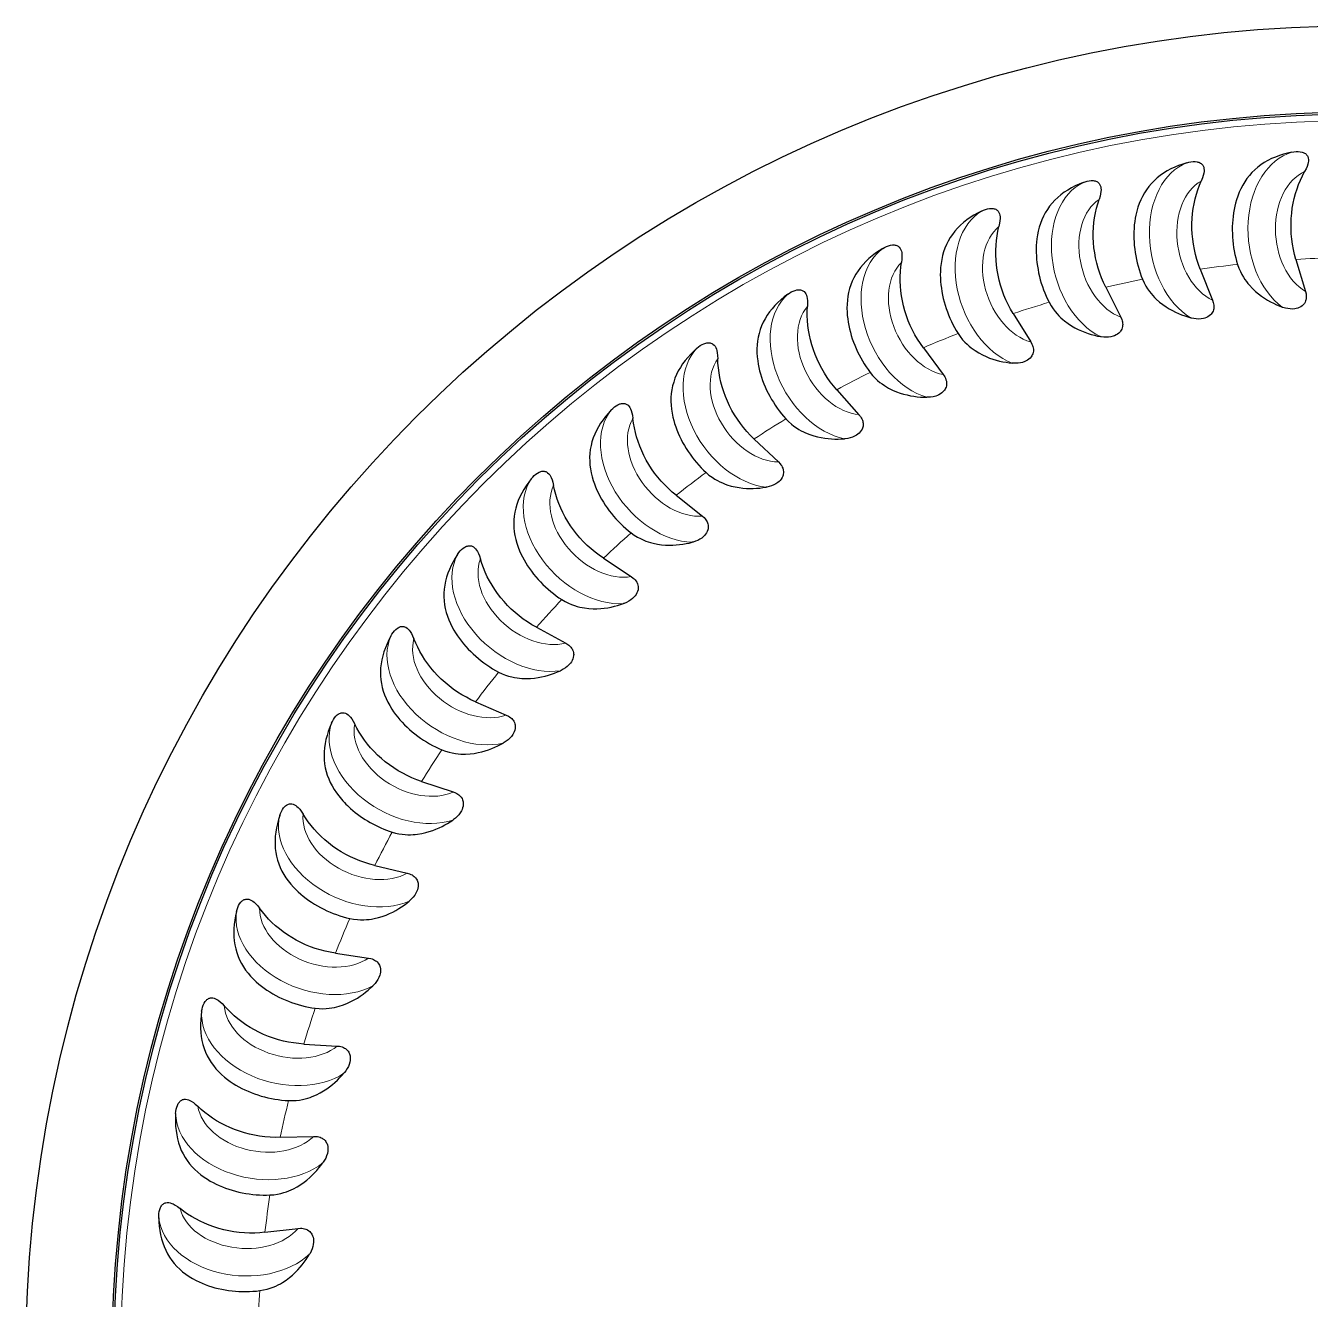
# Model space of a CAD drawing. Extents: x 0 to 297, y 0 to 420.
# Drawn here: x 66.3 to 99.36, y 70.6 to 103.38 of the extents above; entities that cross this region are included whole.
import ezdxf

# ---------------------------------------------------------------- set-up
doc = ezdxf.new("R2010")
doc.units = 0

msp = doc.modelspace()

# ---------------------------------------------------------------- linework, layer by layer
at = {"lineweight": 30, "ltscale": 0.021487}
for p, q in [((98.994, 97.367), (99.239, 96.543)), ((96.531, 97.115), (96.847, 96.315)), ((94.099, 96.649), (94.483, 95.88)), ((91.717, 95.973), (92.167, 95.241)), ((89.403, 95.092), (89.915, 94.402)), ((87.175, 94.013), (87.745, 93.369)), ((85.049, 92.743), (85.673, 92.152)), ((83.042, 91.293), (83.715, 90.759)), ((81.169, 89.674), (81.886, 89.2)), ((79.444, 87.898), (80.2, 87.488)), ((77.88, 85.978), (78.669, 85.636)), ((76.49, 83.929), (77.305, 83.657)), ((75.284, 81.766), (76.12, 81.567)), ((74.271, 79.507), (75.121, 79.381)), ((73.458, 77.168), (74.316, 77.117)), ((72.852, 74.768), (73.712, 74.791)), ((72.458, 72.323), (73.312, 72.421))]:
    msp.add_line(p, q, dxfattribs=at)
at = {"lineweight": 30, "ltscale": 0.002155}
msp.add_line((75.732, 82.623), (75.815, 82.6), dxfattribs=at)
at = {"lineweight": 30}
for points in [[(96.184, 99.855), (96.078, 99.821), (95.973, 99.783), (95.872, 99.741), (95.773, 99.694), (95.679, 99.643), (95.588, 99.587), (95.501, 99.527), (95.42, 99.462), (95.344, 99.393), (95.273, 99.32), (95.207, 99.242), (95.147, 99.161), (95.092, 99.077), (95.042, 98.989), (94.998, 98.898), (94.959, 98.804), (94.925, 98.708), (94.896, 98.609), (94.872, 98.508)], [(96.184, 99.855), (96.237, 99.869), (96.291, 99.879), (96.344, 99.884), (96.397, 99.884), (96.447, 99.878), (96.471, 99.873), (96.493, 99.866), (96.514, 99.857), (96.534, 99.847), (96.551, 99.835), (96.567, 99.822), (96.581, 99.808), (96.593, 99.792), (96.603, 99.776), (96.618, 99.741), (96.626, 99.704), (96.629, 99.665), (96.627, 99.625), (96.621, 99.585), (96.607, 99.525), (96.587, 99.464), (96.555, 99.384)], [(98.888, 100.127), (98.778, 100.102), (98.671, 100.074), (98.566, 100.04), (98.464, 100.002), (98.365, 99.96), (98.27, 99.912), (98.179, 99.859), (98.092, 99.802), (98.01, 99.74), (97.933, 99.673), (97.861, 99.602), (97.794, 99.526), (97.732, 99.447), (97.675, 99.364), (97.623, 99.277), (97.576, 99.187), (97.534, 99.094), (97.496, 98.998), (97.463, 98.9)], [(98.888, 100.127), (98.941, 100.136), (98.995, 100.141), (99.049, 100.142), (99.102, 100.138), (99.151, 100.127), (99.175, 100.12), (99.196, 100.111), (99.216, 100.1), (99.235, 100.089), (99.252, 100.075), (99.266, 100.061), (99.279, 100.045), (99.289, 100.029), (99.298, 100.012), (99.309, 99.976), (99.315, 99.938), (99.314, 99.899), (99.309, 99.86), (99.3, 99.82), (99.28, 99.761), (99.255, 99.702), (99.216, 99.625)], [(98.994, 97.367), (98.959, 97.494), (98.929, 97.623), (98.905, 97.755), (98.886, 97.888), (98.873, 98.021), (98.867, 98.155), (98.866, 98.289), (98.872, 98.422), (98.883, 98.554), (98.9, 98.684), (98.922, 98.812), (98.95, 98.938), (98.983, 99.061), (99.021, 99.181), (99.063, 99.297), (99.11, 99.41), (99.161, 99.52), (99.216, 99.625)], [(93.515, 99.348), (93.412, 99.305), (93.311, 99.258), (93.214, 99.208), (93.12, 99.152), (93.03, 99.093), (92.944, 99.03), (92.863, 98.962), (92.788, 98.891), (92.718, 98.815), (92.653, 98.736), (92.595, 98.653), (92.542, 98.567), (92.495, 98.478), (92.453, 98.386), (92.417, 98.292), (92.386, 98.195), (92.361, 98.096), (92.341, 97.995), (92.325, 97.893)], [(93.515, 99.348), (93.566, 99.367), (93.619, 99.381), (93.672, 99.391), (93.724, 99.396), (93.775, 99.395), (93.799, 99.391), (93.822, 99.386), (93.843, 99.38), (93.864, 99.371), (93.882, 99.361), (93.899, 99.349), (93.914, 99.336), (93.927, 99.322), (93.939, 99.306), (93.957, 99.273), (93.968, 99.236), (93.974, 99.198), (93.976, 99.159), (93.974, 99.118), (93.965, 99.056), (93.95, 98.994), (93.925, 98.912)], [(96.531, 97.115), (96.485, 97.238), (96.444, 97.365), (96.408, 97.494), (96.378, 97.624), (96.354, 97.756), (96.335, 97.889), (96.323, 98.022), (96.317, 98.155), (96.317, 98.288), (96.322, 98.419), (96.333, 98.548), (96.35, 98.676), (96.372, 98.801), (96.4, 98.924), (96.432, 99.044), (96.469, 99.161), (96.51, 99.274), (96.555, 99.384)], [(94.099, 96.649), (94.042, 96.768), (93.99, 96.89), (93.944, 97.016), (93.902, 97.143), (93.867, 97.272), (93.837, 97.403), (93.813, 97.535), (93.795, 97.667), (93.783, 97.799), (93.777, 97.93), (93.777, 98.06), (93.783, 98.189), (93.794, 98.315), (93.811, 98.44), (93.832, 98.562), (93.859, 98.682), (93.89, 98.798), (93.925, 98.912)], [(97.463, 98.9), (97.44, 98.817), (97.419, 98.733), (97.401, 98.648), (97.386, 98.562), (97.375, 98.475), (97.365, 98.387), (97.359, 98.299), (97.355, 98.21), (97.355, 98.12), (97.356, 98.03), (97.361, 97.941), (97.368, 97.851), (97.378, 97.762), (97.39, 97.673), (97.405, 97.584), (97.422, 97.496), (97.442, 97.409), (97.465, 97.323), (97.49, 97.239)], [(90.9, 98.611), (90.801, 98.559), (90.705, 98.504), (90.612, 98.445), (90.523, 98.382), (90.439, 98.315), (90.359, 98.244), (90.284, 98.17), (90.216, 98.092), (90.152, 98.01), (90.095, 97.926), (90.044, 97.838), (89.999, 97.748), (89.959, 97.655), (89.926, 97.56), (89.898, 97.463), (89.876, 97.364), (89.859, 97.263), (89.848, 97.161), (89.842, 97.057)], [(90.9, 98.611), (90.949, 98.634), (91, 98.653), (91.052, 98.668), (91.104, 98.677), (91.155, 98.68), (91.179, 98.679), (91.202, 98.676), (91.224, 98.671), (91.245, 98.664), (91.265, 98.656), (91.283, 98.646), (91.299, 98.634), (91.313, 98.621), (91.326, 98.606), (91.347, 98.574), (91.361, 98.539), (91.371, 98.502), (91.376, 98.462), (91.377, 98.422), (91.374, 98.36), (91.365, 98.297), (91.347, 98.212)], [(91.717, 95.973), (91.65, 96.087), (91.588, 96.204), (91.53, 96.325), (91.478, 96.448), (91.431, 96.574), (91.39, 96.702), (91.355, 96.831), (91.326, 96.961), (91.302, 97.091), (91.285, 97.221), (91.274, 97.351), (91.268, 97.479), (91.268, 97.606), (91.274, 97.732), (91.285, 97.856), (91.3, 97.977), (91.321, 98.096), (91.347, 98.212)], [(94.872, 98.508), (94.856, 98.424), (94.843, 98.339), (94.832, 98.253), (94.825, 98.166), (94.821, 98.078), (94.82, 97.989), (94.821, 97.901), (94.825, 97.812), (94.832, 97.722), (94.842, 97.633), (94.854, 97.544), (94.869, 97.455), (94.886, 97.367), (94.906, 97.279), (94.929, 97.193), (94.954, 97.107), (94.981, 97.022), (95.011, 96.938), (95.044, 96.856)], [(92.325, 97.893), (92.316, 97.807), (92.311, 97.721), (92.308, 97.635), (92.308, 97.547), (92.312, 97.459), (92.318, 97.371), (92.327, 97.283), (92.339, 97.194), (92.354, 97.106), (92.371, 97.018), (92.391, 96.93), (92.414, 96.843), (92.439, 96.757), (92.466, 96.671), (92.496, 96.587), (92.529, 96.503), (92.564, 96.421), (92.601, 96.341), (92.64, 96.262)], [(88.359, 97.649), (88.265, 97.589), (88.174, 97.525), (88.087, 97.458), (88.004, 97.387), (87.925, 97.313), (87.852, 97.236), (87.784, 97.155), (87.723, 97.072), (87.667, 96.985), (87.617, 96.896), (87.574, 96.805), (87.536, 96.711), (87.505, 96.615), (87.48, 96.517), (87.461, 96.418), (87.448, 96.317), (87.44, 96.215), (87.438, 96.112), (87.44, 96.009)], [(88.359, 97.649), (88.406, 97.676), (88.456, 97.699), (88.506, 97.719), (88.557, 97.732), (88.607, 97.74), (88.631, 97.741), (88.655, 97.74), (88.677, 97.737), (88.699, 97.732), (88.719, 97.725), (88.737, 97.717), (88.754, 97.706), (88.77, 97.694), (88.784, 97.681), (88.807, 97.651), (88.825, 97.617), (88.838, 97.581), (88.846, 97.542), (88.851, 97.502), (88.853, 97.44), (88.849, 97.376), (88.839, 97.29)], [(89.403, 95.092), (89.326, 95.199), (89.254, 95.311), (89.186, 95.426), (89.123, 95.544), (89.066, 95.666), (89.014, 95.789), (88.968, 95.915), (88.927, 96.042), (88.893, 96.169), (88.864, 96.298), (88.841, 96.426), (88.824, 96.553), (88.813, 96.68), (88.808, 96.806), (88.808, 96.93), (88.813, 97.052), (88.824, 97.172), (88.839, 97.29)], [(97.49, 97.239), (97.523, 97.145), (97.562, 97.054), (97.599, 96.982), (97.64, 96.912), (97.678, 96.853), (97.719, 96.796), (97.757, 96.747), (97.797, 96.699), (97.876, 96.615), (97.954, 96.542), (98.032, 96.477), (98.109, 96.419), (98.186, 96.367), (98.262, 96.319), (98.338, 96.276), (98.414, 96.237), (98.489, 96.201), (98.564, 96.169), (98.638, 96.139)], [(89.842, 97.057), (89.84, 96.972), (89.842, 96.885), (89.847, 96.799), (89.855, 96.712), (89.866, 96.624), (89.88, 96.537), (89.897, 96.45), (89.916, 96.363), (89.939, 96.276), (89.963, 96.19), (89.991, 96.105), (90.021, 96.02), (90.054, 95.936), (90.089, 95.853), (90.126, 95.771), (90.165, 95.691), (90.207, 95.612), (90.251, 95.535), (90.298, 95.46)], [(85.912, 96.469), (85.957, 96.5), (86.004, 96.528), (86.052, 96.551), (86.101, 96.569), (86.151, 96.581), (86.175, 96.584), (86.198, 96.585), (86.221, 96.584), (86.243, 96.581), (86.263, 96.576), (86.283, 96.569), (86.301, 96.561), (86.317, 96.55), (86.332, 96.538), (86.358, 96.51), (86.379, 96.478), (86.395, 96.443), (86.406, 96.405), (86.415, 96.365), (86.422, 96.303), (86.424, 96.24), (86.421, 96.153)], [(95.044, 96.856), (95.085, 96.766), (95.132, 96.679), (95.175, 96.61), (95.222, 96.543), (95.265, 96.488), (95.31, 96.435), (95.353, 96.389), (95.397, 96.345), (95.483, 96.269), (95.567, 96.202), (95.65, 96.145), (95.732, 96.093), (95.813, 96.048), (95.893, 96.007), (95.972, 95.971), (96.051, 95.939), (96.129, 95.91), (96.207, 95.884), (96.284, 95.861)], [(85.912, 96.469), (85.823, 96.401), (85.738, 96.329), (85.657, 96.255), (85.581, 96.177), (85.509, 96.097), (85.443, 96.013), (85.382, 95.927), (85.328, 95.839), (85.28, 95.747), (85.238, 95.654), (85.203, 95.559), (85.174, 95.462), (85.151, 95.364), (85.135, 95.265), (85.125, 95.164), (85.12, 95.063), (85.121, 94.961), (85.128, 94.858), (85.139, 94.755)], [(92.64, 96.262), (92.689, 96.175), (92.743, 96.092), (92.792, 96.028), (92.845, 95.965), (92.892, 95.914), (92.942, 95.865), (92.989, 95.823), (93.037, 95.783), (93.129, 95.715), (93.218, 95.656), (93.306, 95.606), (93.392, 95.562), (93.477, 95.524), (93.56, 95.49), (93.642, 95.461), (93.724, 95.436), (93.804, 95.414), (93.883, 95.394), (93.962, 95.378)], [(96.847, 96.315), (96.866, 96.257), (96.874, 96.222), (96.879, 96.187), (96.881, 96.154), (96.88, 96.121), (96.877, 96.096), (96.872, 96.072), (96.859, 96.034), (96.845, 96.004), (96.829, 95.979), (96.813, 95.958), (96.796, 95.94), (96.761, 95.91), (96.724, 95.886), (96.687, 95.868), (96.649, 95.854), (96.61, 95.844), (96.551, 95.834), (96.491, 95.831), (96.429, 95.833), (96.368, 95.841), (96.305, 95.855), (96.284, 95.861)], [(99.239, 96.543), (99.253, 96.483), (99.258, 96.447), (99.26, 96.412), (99.259, 96.379), (99.255, 96.346), (99.25, 96.322), (99.243, 96.298), (99.227, 96.262), (99.21, 96.233), (99.192, 96.21), (99.174, 96.19), (99.156, 96.173), (99.118, 96.146), (99.08, 96.126), (99.041, 96.111), (99.001, 96.101), (98.962, 96.094), (98.902, 96.089), (98.842, 96.091), (98.781, 96.099), (98.72, 96.113), (98.659, 96.132), (98.638, 96.139)], [(87.175, 94.013), (87.089, 94.113), (87.007, 94.218), (86.93, 94.327), (86.857, 94.439), (86.789, 94.555), (86.726, 94.673), (86.669, 94.794), (86.618, 94.917), (86.572, 95.042), (86.532, 95.167), (86.499, 95.292), (86.471, 95.418), (86.449, 95.543), (86.433, 95.668), (86.422, 95.792), (86.416, 95.914), (86.416, 96.034), (86.421, 96.153)], [(87.44, 96.009), (87.446, 95.923), (87.456, 95.837), (87.468, 95.752), (87.484, 95.666), (87.502, 95.58), (87.524, 95.494), (87.548, 95.409), (87.575, 95.324), (87.605, 95.239), (87.637, 95.155), (87.672, 95.073), (87.709, 94.991), (87.749, 94.91), (87.791, 94.831), (87.835, 94.753), (87.882, 94.676), (87.93, 94.601), (87.981, 94.528), (88.034, 94.457)], [(94.483, 95.88), (94.508, 95.823), (94.519, 95.789), (94.527, 95.755), (94.532, 95.722), (94.534, 95.689), (94.533, 95.664), (94.53, 95.639), (94.521, 95.601), (94.509, 95.57), (94.495, 95.544), (94.481, 95.521), (94.465, 95.501), (94.433, 95.469), (94.399, 95.442), (94.363, 95.421), (94.326, 95.403), (94.288, 95.389), (94.23, 95.375), (94.171, 95.366), (94.11, 95.363), (94.047, 95.366), (93.984, 95.374), (93.962, 95.378)], [(90.298, 95.46), (90.354, 95.378), (90.415, 95.3), (90.469, 95.24), (90.527, 95.183), (90.579, 95.136), (90.633, 95.091), (90.683, 95.054), (90.734, 95.018), (90.832, 94.958), (90.926, 94.907), (91.018, 94.864), (91.108, 94.828), (91.195, 94.798), (91.281, 94.772), (91.366, 94.75), (91.449, 94.732), (91.531, 94.717), (91.612, 94.704), (91.691, 94.695)], [(92.167, 95.241), (92.196, 95.186), (92.21, 95.153), (92.222, 95.12), (92.229, 95.088), (92.234, 95.055), (92.235, 95.03), (92.234, 95.005), (92.228, 94.966), (92.219, 94.934), (92.208, 94.906), (92.196, 94.883), (92.182, 94.862), (92.152, 94.826), (92.121, 94.797), (92.087, 94.772), (92.052, 94.752), (92.016, 94.735), (91.959, 94.715), (91.9, 94.701), (91.84, 94.693), (91.777, 94.691), (91.713, 94.693), (91.691, 94.695)], [(83.577, 95.08), (83.494, 95.004), (83.416, 94.926), (83.342, 94.845), (83.272, 94.761), (83.208, 94.674), (83.149, 94.585), (83.096, 94.494), (83.05, 94.401), (83.01, 94.306), (82.977, 94.21), (82.95, 94.112), (82.929, 94.013), (82.915, 93.913), (82.908, 93.813), (82.906, 93.712), (82.911, 93.61), (82.921, 93.509), (82.936, 93.407), (82.957, 93.305)], [(83.577, 95.08), (83.619, 95.115), (83.663, 95.147), (83.709, 95.174), (83.757, 95.197), (83.805, 95.212), (83.829, 95.218), (83.852, 95.221), (83.875, 95.222), (83.897, 95.221), (83.918, 95.218), (83.937, 95.212), (83.956, 95.205), (83.973, 95.196), (83.989, 95.186), (84.018, 95.16), (84.041, 95.13), (84.06, 95.096), (84.075, 95.059), (84.087, 95.021), (84.099, 94.96), (84.107, 94.896), (84.112, 94.81)], [(85.049, 92.743), (84.955, 92.836), (84.864, 92.933), (84.777, 93.035), (84.695, 93.14), (84.617, 93.25), (84.544, 93.362), (84.477, 93.478), (84.415, 93.596), (84.359, 93.716), (84.308, 93.837), (84.264, 93.959), (84.225, 94.082), (84.192, 94.205), (84.165, 94.328), (84.144, 94.45), (84.128, 94.571), (84.117, 94.691), (84.112, 94.81)], [(85.139, 94.755), (85.153, 94.67), (85.17, 94.586), (85.19, 94.501), (85.213, 94.417), (85.238, 94.333), (85.267, 94.249), (85.299, 94.166), (85.333, 94.084), (85.37, 94.003), (85.41, 93.922), (85.452, 93.843), (85.496, 93.764), (85.543, 93.687), (85.592, 93.612), (85.643, 93.538), (85.696, 93.466), (85.75, 93.395), (85.807, 93.327), (85.866, 93.261)], [(88.034, 94.457), (88.097, 94.381), (88.165, 94.309), (88.224, 94.253), (88.286, 94.201), (88.342, 94.159), (88.4, 94.119), (88.453, 94.086), (88.507, 94.055), (88.61, 94.003), (88.708, 93.961), (88.803, 93.927), (88.896, 93.899), (88.986, 93.876), (89.074, 93.857), (89.16, 93.843), (89.244, 93.832), (89.327, 93.824), (89.408, 93.819), (89.489, 93.817)], [(89.915, 94.402), (89.935, 94.372), (89.953, 94.342), (89.972, 94.306), (89.986, 94.268), (89.995, 94.235), (90.001, 94.202), (90.002, 94.176), (90.002, 94.151), (89.997, 94.111), (89.987, 94.078), (89.976, 94.05), (89.963, 94.025), (89.948, 94.003), (89.916, 93.964), (89.882, 93.932), (89.844, 93.905), (89.805, 93.883), (89.764, 93.864), (89.721, 93.849), (89.655, 93.831), (89.586, 93.821), (89.514, 93.817), (89.489, 93.817)], [(81.371, 93.493), (81.41, 93.531), (81.452, 93.567), (81.495, 93.598), (81.541, 93.625), (81.587, 93.645), (81.61, 93.652), (81.633, 93.657), (81.656, 93.66), (81.678, 93.661), (81.699, 93.66), (81.719, 93.656), (81.738, 93.651), (81.757, 93.643), (81.773, 93.634), (81.804, 93.611), (81.83, 93.583), (81.851, 93.551), (81.87, 93.516), (81.885, 93.478), (81.903, 93.418), (81.916, 93.356), (81.928, 93.271)], [(81.371, 93.493), (81.296, 93.41), (81.225, 93.325), (81.158, 93.238), (81.096, 93.148), (81.039, 93.057), (80.989, 92.963), (80.944, 92.868), (80.906, 92.771), (80.874, 92.673), (80.85, 92.574), (80.831, 92.474), (80.82, 92.374), (80.814, 92.273), (80.816, 92.172), (80.823, 92.071), (80.836, 91.971), (80.855, 91.87), (80.879, 91.77), (80.909, 91.671)], [(83.042, 91.293), (82.94, 91.377), (82.841, 91.466), (82.746, 91.56), (82.655, 91.658), (82.568, 91.76), (82.485, 91.866), (82.408, 91.975), (82.336, 92.087), (82.27, 92.202), (82.209, 92.318), (82.154, 92.436), (82.105, 92.555), (82.061, 92.675), (82.023, 92.795), (81.991, 92.914), (81.965, 93.034), (81.944, 93.153), (81.928, 93.271)], [(82.957, 93.305), (82.977, 93.222), (83.001, 93.139), (83.029, 93.057), (83.059, 92.975), (83.092, 92.893), (83.128, 92.813), (83.167, 92.733), (83.208, 92.654), (83.252, 92.576), (83.299, 92.499), (83.348, 92.424), (83.398, 92.349), (83.452, 92.277), (83.507, 92.206), (83.564, 92.137), (83.623, 92.069), (83.684, 92.004), (83.746, 91.941), (83.81, 91.88)], [(85.866, 93.261), (85.935, 93.19), (86.009, 93.124), (86.073, 93.074), (86.14, 93.028), (86.199, 92.991), (86.26, 92.956), (86.316, 92.928), (86.373, 92.902), (86.479, 92.859), (86.581, 92.826), (86.679, 92.8), (86.773, 92.78), (86.865, 92.765), (86.954, 92.754), (87.041, 92.747), (87.126, 92.743), (87.209, 92.743), (87.291, 92.745), (87.371, 92.75)], [(87.745, 93.369), (87.783, 93.321), (87.803, 93.291), (87.82, 93.26), (87.833, 93.23), (87.843, 93.198), (87.848, 93.174), (87.852, 93.149), (87.853, 93.109), (87.85, 93.076), (87.843, 93.048), (87.835, 93.022), (87.825, 92.999), (87.803, 92.959), (87.776, 92.924), (87.748, 92.894), (87.716, 92.868), (87.684, 92.845), (87.631, 92.816), (87.576, 92.792), (87.518, 92.774), (87.457, 92.76), (87.393, 92.751), (87.371, 92.75)], [(85.673, 92.152), (85.715, 92.107), (85.737, 92.079), (85.757, 92.049), (85.773, 92.02), (85.785, 91.99), (85.793, 91.966), (85.799, 91.942), (85.803, 91.903), (85.803, 91.869), (85.799, 91.84), (85.793, 91.814), (85.785, 91.79), (85.766, 91.748), (85.743, 91.712), (85.717, 91.679), (85.688, 91.65), (85.658, 91.624), (85.608, 91.591), (85.555, 91.562), (85.499, 91.539), (85.439, 91.52), (85.376, 91.506), (85.355, 91.502)], [(79.313, 91.72), (79.245, 91.631), (79.181, 91.54), (79.122, 91.447), (79.069, 91.352), (79.02, 91.256), (78.978, 91.158), (78.942, 91.059), (78.912, 90.96), (78.889, 90.859), (78.873, 90.759), (78.864, 90.658), (78.861, 90.557), (78.864, 90.456), (78.874, 90.356), (78.89, 90.256), (78.912, 90.157), (78.94, 90.058), (78.973, 89.961), (79.011, 89.864)], [(79.313, 91.72), (79.348, 91.761), (79.386, 91.8), (79.427, 91.835), (79.47, 91.866), (79.515, 91.89), (79.537, 91.899), (79.56, 91.906), (79.582, 91.911), (79.604, 91.914), (79.625, 91.914), (79.645, 91.913), (79.665, 91.909), (79.683, 91.903), (79.701, 91.895), (79.733, 91.875), (79.762, 91.849), (79.786, 91.819), (79.807, 91.786), (79.826, 91.75), (79.849, 91.692), (79.867, 91.631), (79.887, 91.547)], [(80.909, 91.671), (80.936, 91.59), (80.968, 91.509), (81.002, 91.43), (81.039, 91.351), (81.079, 91.272), (81.122, 91.195), (81.168, 91.119), (81.216, 91.044), (81.267, 90.97), (81.32, 90.898), (81.375, 90.827), (81.432, 90.757), (81.491, 90.69), (81.552, 90.624), (81.615, 90.56), (81.68, 90.498), (81.746, 90.438), (81.814, 90.381), (81.883, 90.326)], [(83.81, 91.88), (83.886, 91.816), (83.965, 91.757), (84.033, 91.712), (84.104, 91.672), (84.166, 91.64), (84.23, 91.611), (84.288, 91.588), (84.347, 91.566), (84.456, 91.533), (84.561, 91.509), (84.66, 91.492), (84.756, 91.48), (84.849, 91.473), (84.939, 91.47), (85.026, 91.471), (85.111, 91.475), (85.194, 91.481), (85.275, 91.491), (85.355, 91.502)], [(81.169, 89.674), (81.06, 89.749), (80.954, 89.829), (80.851, 89.914), (80.751, 90.004), (80.656, 90.098), (80.564, 90.196), (80.478, 90.298), (80.396, 90.404), (80.32, 90.512), (80.25, 90.623), (80.184, 90.735), (80.125, 90.849), (80.071, 90.965), (80.023, 91.081), (79.981, 91.197), (79.944, 91.314), (79.913, 91.431), (79.887, 91.547)], [(83.715, 90.759), (83.761, 90.718), (83.785, 90.692), (83.808, 90.664), (83.826, 90.636), (83.841, 90.607), (83.851, 90.584), (83.859, 90.56), (83.867, 90.522), (83.869, 90.489), (83.868, 90.459), (83.864, 90.433), (83.859, 90.408), (83.843, 90.365), (83.823, 90.326), (83.8, 90.292), (83.774, 90.26), (83.746, 90.232), (83.699, 90.194), (83.649, 90.161), (83.595, 90.133), (83.537, 90.109), (83.476, 90.089), (83.455, 90.084)], [(81.883, 90.326), (81.964, 90.268), (82.048, 90.216), (82.12, 90.178), (82.194, 90.144), (82.258, 90.117), (82.324, 90.094), (82.384, 90.076), (82.445, 90.06), (82.557, 90.036), (82.663, 90.021), (82.764, 90.013), (82.86, 90.009), (82.953, 90.01), (83.043, 90.015), (83.13, 90.024), (83.214, 90.035), (83.296, 90.049), (83.376, 90.065), (83.455, 90.084)], [(77.417, 89.774), (77.448, 89.818), (77.483, 89.86), (77.52, 89.899), (77.561, 89.933), (77.603, 89.961), (77.625, 89.972), (77.646, 89.981), (77.668, 89.988), (77.69, 89.993), (77.711, 89.995), (77.731, 89.995), (77.751, 89.993), (77.77, 89.989), (77.788, 89.983), (77.822, 89.965), (77.852, 89.942), (77.879, 89.914), (77.904, 89.883), (77.925, 89.848), (77.953, 89.793), (77.977, 89.734), (78.003, 89.652)], [(77.417, 89.774), (77.357, 89.679), (77.302, 89.583), (77.251, 89.486), (77.205, 89.387), (77.166, 89.286), (77.132, 89.185), (77.105, 89.084), (77.084, 88.982), (77.07, 88.88), (77.063, 88.778), (77.062, 88.677), (77.068, 88.576), (77.08, 88.476), (77.099, 88.377), (77.123, 88.279), (77.154, 88.182), (77.19, 88.086), (77.231, 87.992), (77.277, 87.899)], [(79.444, 87.898), (79.329, 87.963), (79.216, 88.033), (79.106, 88.109), (78.999, 88.189), (78.896, 88.275), (78.796, 88.365), (78.701, 88.459), (78.611, 88.557), (78.526, 88.658), (78.446, 88.762), (78.371, 88.869), (78.302, 88.978), (78.238, 89.088), (78.18, 89.199), (78.128, 89.312), (78.081, 89.425), (78.04, 89.538), (78.003, 89.652)], [(79.011, 89.864), (79.045, 89.786), (79.084, 89.708), (79.125, 89.632), (79.169, 89.557), (79.215, 89.482), (79.265, 89.409), (79.317, 89.337), (79.372, 89.266), (79.428, 89.197), (79.487, 89.13), (79.549, 89.064), (79.612, 89), (79.677, 88.937), (79.743, 88.877), (79.812, 88.819), (79.881, 88.763), (79.953, 88.709), (80.025, 88.658), (80.099, 88.609)], [(81.886, 89.2), (81.936, 89.163), (81.962, 89.14), (81.986, 89.114), (82.007, 89.088), (82.025, 89.06), (82.036, 89.038), (82.046, 89.015), (82.058, 88.977), (82.063, 88.944), (82.064, 88.915), (82.063, 88.888), (82.06, 88.863), (82.048, 88.819), (82.031, 88.779), (82.011, 88.742), (81.988, 88.709), (81.962, 88.678), (81.919, 88.636), (81.872, 88.599), (81.821, 88.566), (81.765, 88.537), (81.706, 88.512), (81.685, 88.505)], [(80.099, 88.609), (80.184, 88.559), (80.273, 88.514), (80.347, 88.482), (80.424, 88.455), (80.491, 88.434), (80.558, 88.417), (80.62, 88.404), (80.681, 88.393), (80.795, 88.38), (80.902, 88.374), (81.003, 88.374), (81.1, 88.379), (81.192, 88.388), (81.281, 88.401), (81.367, 88.417), (81.45, 88.436), (81.531, 88.457), (81.609, 88.48), (81.685, 88.505)], [(75.698, 87.67), (75.646, 87.571), (75.599, 87.47), (75.557, 87.368), (75.521, 87.266), (75.49, 87.163), (75.465, 87.059), (75.447, 86.955), (75.435, 86.852), (75.43, 86.749), (75.431, 86.647), (75.44, 86.546), (75.454, 86.446), (75.475, 86.348), (75.503, 86.25), (75.536, 86.155), (75.574, 86.061), (75.619, 85.969), (75.668, 85.879), (75.722, 85.79)], [(75.698, 87.67), (75.725, 87.717), (75.756, 87.762), (75.79, 87.804), (75.827, 87.841), (75.867, 87.873), (75.887, 87.886), (75.908, 87.896), (75.929, 87.905), (75.95, 87.912), (75.971, 87.916), (75.991, 87.918), (76.011, 87.917), (76.031, 87.915), (76.049, 87.91), (76.085, 87.896), (76.117, 87.876), (76.146, 87.85), (76.173, 87.821), (76.197, 87.789), (76.23, 87.736), (76.259, 87.679), (76.293, 87.599)], [(77.277, 87.899), (77.319, 87.824), (77.364, 87.75), (77.411, 87.678), (77.462, 87.606), (77.515, 87.536), (77.571, 87.468), (77.629, 87.4), (77.689, 87.335), (77.752, 87.271), (77.816, 87.209), (77.883, 87.149), (77.952, 87.09), (78.022, 87.034), (78.093, 86.98), (78.166, 86.927), (78.241, 86.878), (78.316, 86.83), (78.393, 86.786), (78.471, 86.744)], [(77.88, 85.978), (77.76, 86.032), (77.642, 86.093), (77.525, 86.159), (77.412, 86.23), (77.301, 86.306), (77.195, 86.387), (77.092, 86.472), (76.993, 86.562), (76.899, 86.655), (76.81, 86.752), (76.727, 86.852), (76.648, 86.954), (76.576, 87.058), (76.508, 87.164), (76.446, 87.272), (76.39, 87.38), (76.338, 87.49), (76.293, 87.599)], [(80.2, 87.488), (80.252, 87.456), (80.281, 87.434), (80.307, 87.411), (80.33, 87.387), (80.35, 87.361), (80.364, 87.34), (80.375, 87.318), (80.39, 87.281), (80.398, 87.249), (80.402, 87.22), (80.403, 87.193), (80.402, 87.168), (80.394, 87.122), (80.381, 87.081), (80.364, 87.043), (80.344, 87.007), (80.321, 86.975), (80.282, 86.929), (80.238, 86.888), (80.19, 86.851), (80.137, 86.817), (80.08, 86.787), (80.06, 86.778)], [(78.471, 86.744), (78.56, 86.701), (78.652, 86.664), (78.73, 86.639), (78.808, 86.618), (78.876, 86.604), (78.945, 86.592), (79.008, 86.584), (79.07, 86.579), (79.185, 86.576), (79.292, 86.579), (79.392, 86.588), (79.488, 86.602), (79.579, 86.619), (79.667, 86.639), (79.751, 86.663), (79.832, 86.688), (79.911, 86.716), (79.987, 86.746), (80.06, 86.778)], [(74.168, 85.424), (74.192, 85.474), (74.218, 85.521), (74.248, 85.566), (74.282, 85.606), (74.319, 85.641), (74.338, 85.656), (74.358, 85.668), (74.378, 85.679), (74.399, 85.687), (74.419, 85.693), (74.439, 85.697), (74.459, 85.698), (74.479, 85.697), (74.498, 85.695), (74.534, 85.683), (74.568, 85.666), (74.599, 85.643), (74.629, 85.616), (74.656, 85.586), (74.693, 85.536), (74.726, 85.482), (74.767, 85.406)], [(75.722, 85.79), (75.77, 85.719), (75.821, 85.65), (75.875, 85.581), (75.931, 85.515), (75.99, 85.45), (76.052, 85.386), (76.115, 85.324), (76.181, 85.264), (76.249, 85.206), (76.319, 85.15), (76.391, 85.095), (76.464, 85.043), (76.539, 84.993), (76.615, 84.945), (76.692, 84.9), (76.771, 84.857), (76.85, 84.816), (76.931, 84.778), (77.012, 84.743)], [(78.669, 85.636), (78.724, 85.608), (78.754, 85.589), (78.783, 85.568), (78.808, 85.546), (78.83, 85.522), (78.845, 85.502), (78.859, 85.481), (78.877, 85.446), (78.888, 85.414), (78.894, 85.386), (78.898, 85.359), (78.898, 85.334), (78.895, 85.288), (78.885, 85.246), (78.872, 85.206), (78.855, 85.169), (78.835, 85.135), (78.8, 85.086), (78.76, 85.041), (78.715, 85), (78.665, 84.962), (78.611, 84.927), (78.592, 84.916)], [(74.168, 85.424), (74.126, 85.321), (74.088, 85.217), (74.055, 85.112), (74.027, 85.006), (74.005, 84.901), (73.99, 84.795), (73.981, 84.691), (73.978, 84.587), (73.982, 84.484), (73.992, 84.382), (74.009, 84.282), (74.033, 84.184), (74.062, 84.088), (74.098, 83.993), (74.139, 83.901), (74.186, 83.811), (74.238, 83.723), (74.295, 83.637), (74.356, 83.554)], [(76.49, 83.929), (76.366, 83.973), (76.242, 84.023), (76.121, 84.078), (76.002, 84.139), (75.885, 84.205), (75.771, 84.277), (75.661, 84.353), (75.555, 84.434), (75.454, 84.518), (75.357, 84.607), (75.265, 84.699), (75.178, 84.794), (75.096, 84.891), (75.02, 84.991), (74.949, 85.093), (74.883, 85.196), (74.822, 85.3), (74.767, 85.406)], [(77.012, 84.743), (77.104, 84.708), (77.199, 84.68), (77.279, 84.662), (77.359, 84.648), (77.428, 84.639), (77.498, 84.634), (77.56, 84.631), (77.623, 84.632), (77.737, 84.638), (77.844, 84.651), (77.943, 84.669), (78.037, 84.69), (78.127, 84.716), (78.212, 84.744), (78.294, 84.774), (78.373, 84.807), (78.448, 84.842), (78.521, 84.878), (78.592, 84.916)], [(77.305, 83.657), (77.363, 83.634), (77.395, 83.618), (77.425, 83.599), (77.451, 83.58), (77.476, 83.558), (77.493, 83.539), (77.508, 83.519), (77.529, 83.486), (77.543, 83.455), (77.552, 83.427), (77.557, 83.401), (77.56, 83.376), (77.561, 83.33), (77.555, 83.287), (77.545, 83.247), (77.531, 83.208), (77.515, 83.172), (77.484, 83.121), (77.448, 83.072), (77.407, 83.027), (77.361, 82.985), (77.31, 82.946), (77.292, 82.933)], [(72.84, 83.054), (72.859, 83.105), (72.882, 83.155), (72.908, 83.202), (72.938, 83.245), (72.972, 83.283), (72.99, 83.299), (73.008, 83.314), (73.028, 83.326), (73.047, 83.336), (73.067, 83.344), (73.087, 83.349), (73.106, 83.352), (73.126, 83.353), (73.145, 83.352), (73.182, 83.344), (73.217, 83.329), (73.251, 83.31), (73.282, 83.285), (73.312, 83.258), (73.353, 83.211), (73.391, 83.16), (73.439, 83.088)], [(72.84, 83.054), (72.807, 82.947), (72.778, 82.84), (72.755, 82.733), (72.736, 82.625), (72.724, 82.518), (72.717, 82.412), (72.717, 82.307), (72.724, 82.203), (72.737, 82.101), (72.756, 82), (72.781, 81.902), (72.813, 81.807), (72.851, 81.713), (72.895, 81.622), (72.944, 81.534), (72.998, 81.448), (73.058, 81.365), (73.122, 81.285), (73.191, 81.207)], [(75.284, 81.766), (75.156, 81.799), (75.029, 81.838), (74.903, 81.883), (74.779, 81.933), (74.657, 81.989), (74.537, 82.05), (74.421, 82.117), (74.309, 82.188), (74.2, 82.264), (74.096, 82.343), (73.996, 82.427), (73.901, 82.514), (73.811, 82.604), (73.726, 82.697), (73.647, 82.792), (73.572, 82.889), (73.503, 82.988), (73.439, 83.088)], [(75.815, 82.6), (75.902, 82.581), (75.989, 82.567), (76.063, 82.56), (76.138, 82.556), (76.203, 82.556), (76.268, 82.558), (76.327, 82.563), (76.386, 82.57), (76.494, 82.587), (76.594, 82.61), (76.687, 82.636), (76.776, 82.666), (76.859, 82.698), (76.939, 82.733), (77.015, 82.77), (77.088, 82.809), (77.159, 82.849), (77.226, 82.89), (77.292, 82.933)], [(76.12, 81.567), (76.179, 81.549), (76.212, 81.536), (76.244, 81.52), (76.272, 81.502), (76.298, 81.483), (76.317, 81.466), (76.334, 81.447), (76.357, 81.416), (76.374, 81.387), (76.385, 81.36), (76.393, 81.334), (76.398, 81.309), (76.403, 81.263), (76.401, 81.22), (76.394, 81.179), (76.384, 81.14), (76.37, 81.102), (76.344, 81.048), (76.312, 80.997), (76.275, 80.948), (76.233, 80.902), (76.186, 80.859), (76.169, 80.845)], [(73.191, 81.207), (73.25, 81.145), (73.313, 81.086), (73.377, 81.028), (73.445, 80.972), (73.514, 80.918), (73.586, 80.866), (73.659, 80.816), (73.735, 80.769), (73.812, 80.723), (73.89, 80.68), (73.97, 80.639), (74.051, 80.6), (74.134, 80.564), (74.217, 80.53), (74.301, 80.499), (74.386, 80.47), (74.471, 80.444), (74.557, 80.42), (74.643, 80.4)], [(71.724, 80.577), (71.739, 80.63), (71.757, 80.681), (71.779, 80.73), (71.805, 80.776), (71.835, 80.816), (71.852, 80.834), (71.869, 80.85), (71.887, 80.864), (71.906, 80.876), (71.925, 80.885), (71.944, 80.892), (71.963, 80.897), (71.982, 80.9), (72.002, 80.9), (72.039, 80.896), (72.076, 80.884), (72.111, 80.867), (72.144, 80.846), (72.176, 80.821), (72.221, 80.778), (72.264, 80.731), (72.317, 80.663)], [(74.643, 80.4), (74.74, 80.382), (74.839, 80.37), (74.92, 80.366), (75.001, 80.366), (75.071, 80.37), (75.14, 80.376), (75.202, 80.385), (75.264, 80.396), (75.376, 80.422), (75.478, 80.453), (75.573, 80.488), (75.662, 80.526), (75.746, 80.566), (75.825, 80.609), (75.9, 80.653), (75.972, 80.699), (76.04, 80.746), (76.106, 80.795), (76.169, 80.845)], [(71.724, 80.577), (71.7, 80.468), (71.681, 80.359), (71.667, 80.249), (71.658, 80.141), (71.655, 80.033), (71.658, 79.927), (71.667, 79.822), (71.682, 79.719), (71.704, 79.618), (71.732, 79.52), (71.766, 79.425), (71.806, 79.332), (71.852, 79.242), (71.903, 79.155), (71.96, 79.072), (72.022, 78.991), (72.088, 78.913), (72.159, 78.839), (72.234, 78.768)], [(74.271, 79.507), (74.14, 79.529), (74.01, 79.557), (73.881, 79.59), (73.753, 79.629), (73.626, 79.674), (73.502, 79.725), (73.381, 79.781), (73.262, 79.842), (73.148, 79.908), (73.037, 79.979), (72.93, 80.053), (72.828, 80.131), (72.731, 80.213), (72.638, 80.298), (72.55, 80.386), (72.468, 80.476), (72.39, 80.569), (72.317, 80.663)], [(75.121, 79.381), (75.181, 79.369), (75.215, 79.358), (75.248, 79.345), (75.278, 79.33), (75.306, 79.313), (75.326, 79.298), (75.344, 79.281), (75.371, 79.251), (75.389, 79.224), (75.403, 79.198), (75.413, 79.173), (75.421, 79.149), (75.429, 79.104), (75.431, 79.06), (75.428, 79.019), (75.421, 78.979), (75.411, 78.94), (75.39, 78.884), (75.362, 78.83), (75.33, 78.779), (75.292, 78.729), (75.248, 78.681), (75.233, 78.666)], [(72.234, 78.768), (72.299, 78.711), (72.366, 78.657), (72.436, 78.605), (72.508, 78.556), (72.581, 78.508), (72.657, 78.462), (72.735, 78.419), (72.814, 78.378), (72.895, 78.34), (72.977, 78.303), (73.06, 78.27), (73.144, 78.238), (73.23, 78.209), (73.315, 78.183), (73.402, 78.159), (73.489, 78.137), (73.576, 78.119), (73.664, 78.103), (73.751, 78.09)], [(73.751, 78.09), (73.85, 78.08), (73.949, 78.078), (74.03, 78.08), (74.111, 78.088), (74.18, 78.097), (74.249, 78.11), (74.31, 78.124), (74.37, 78.14), (74.479, 78.176), (74.579, 78.216), (74.67, 78.259), (74.755, 78.305), (74.835, 78.352), (74.911, 78.401), (74.982, 78.452), (75.049, 78.504), (75.113, 78.557), (75.174, 78.611), (75.233, 78.666)], [(70.828, 78.012), (70.838, 78.066), (70.851, 78.119), (70.869, 78.169), (70.891, 78.217), (70.918, 78.26), (70.933, 78.28), (70.949, 78.297), (70.965, 78.312), (70.983, 78.326), (71.001, 78.337), (71.019, 78.345), (71.038, 78.352), (71.057, 78.356), (71.076, 78.358), (71.114, 78.357), (71.152, 78.349), (71.188, 78.335), (71.223, 78.317), (71.257, 78.294), (71.306, 78.256), (71.352, 78.212), (71.411, 78.149)], [(73.458, 77.168), (73.326, 77.179), (73.194, 77.195), (73.063, 77.217), (72.932, 77.245), (72.802, 77.279), (72.674, 77.318), (72.548, 77.364), (72.424, 77.414), (72.304, 77.47), (72.188, 77.53), (72.075, 77.595), (71.967, 77.664), (71.862, 77.737), (71.763, 77.814), (71.668, 77.894), (71.577, 77.976), (71.492, 78.062), (71.411, 78.149)], [(70.828, 78.012), (70.814, 77.901), (70.804, 77.791), (70.799, 77.681), (70.8, 77.572), (70.806, 77.464), (70.819, 77.358), (70.837, 77.255), (70.861, 77.154), (70.891, 77.055), (70.928, 76.96), (70.97, 76.868), (71.018, 76.779), (71.072, 76.693), (71.13, 76.611), (71.194, 76.533), (71.263, 76.458), (71.336, 76.387), (71.413, 76.319), (71.494, 76.254)], [(74.316, 77.117), (74.377, 77.11), (74.412, 77.102), (74.446, 77.092), (74.477, 77.08), (74.506, 77.065), (74.527, 77.052), (74.547, 77.036), (74.576, 77.009), (74.597, 76.984), (74.613, 76.959), (74.625, 76.935), (74.635, 76.912), (74.647, 76.867), (74.653, 76.824), (74.654, 76.783), (74.65, 76.742), (74.643, 76.703), (74.627, 76.645), (74.605, 76.589), (74.577, 76.535), (74.543, 76.482), (74.504, 76.431), (74.49, 76.414)], [(73.064, 75.711), (73.163, 75.71), (73.262, 75.716), (73.343, 75.726), (73.423, 75.74), (73.491, 75.756), (73.558, 75.775), (73.618, 75.794), (73.676, 75.815), (73.782, 75.861), (73.877, 75.909), (73.965, 75.96), (74.046, 76.012), (74.121, 76.067), (74.192, 76.122), (74.258, 76.179), (74.321, 76.236), (74.38, 76.295), (74.436, 76.354), (74.49, 76.414)], [(71.494, 76.254), (71.563, 76.204), (71.635, 76.156), (71.709, 76.11), (71.785, 76.067), (71.862, 76.026), (71.942, 75.987), (72.023, 75.951), (72.105, 75.917), (72.189, 75.885), (72.274, 75.856), (72.36, 75.83), (72.447, 75.806), (72.534, 75.784), (72.622, 75.766), (72.71, 75.749), (72.799, 75.736), (72.887, 75.725), (72.976, 75.717), (73.064, 75.711)], [(70.159, 75.379), (70.164, 75.433), (70.173, 75.487), (70.186, 75.539), (70.204, 75.589), (70.227, 75.634), (70.24, 75.654), (70.254, 75.673), (70.269, 75.69), (70.286, 75.705), (70.303, 75.717), (70.32, 75.727), (70.339, 75.736), (70.357, 75.742), (70.376, 75.745), (70.414, 75.747), (70.452, 75.742), (70.489, 75.732), (70.526, 75.717), (70.562, 75.698), (70.614, 75.663), (70.664, 75.624), (70.728, 75.566)], [(72.852, 74.768), (72.72, 74.766), (72.588, 74.771), (72.454, 74.781), (72.321, 74.798), (72.189, 74.82), (72.058, 74.849), (71.929, 74.883), (71.801, 74.922), (71.677, 74.967), (71.555, 75.017), (71.438, 75.072), (71.323, 75.132), (71.213, 75.195), (71.107, 75.263), (71.006, 75.334), (70.909, 75.409), (70.816, 75.486), (70.728, 75.566)], [(70.159, 75.379), (70.154, 75.267), (70.154, 75.156), (70.159, 75.046), (70.169, 74.938), (70.185, 74.831), (70.206, 74.727), (70.234, 74.625), (70.267, 74.526), (70.305, 74.431), (70.35, 74.339), (70.4, 74.251), (70.456, 74.167), (70.516, 74.086), (70.582, 74.01), (70.652, 73.937), (70.727, 73.869), (70.806, 73.804), (70.889, 73.743), (70.976, 73.685)], [(73.712, 74.791), (73.773, 74.789), (73.809, 74.785), (73.844, 74.778), (73.875, 74.768), (73.906, 74.756), (73.928, 74.744), (73.949, 74.731), (73.98, 74.707), (74.003, 74.683), (74.021, 74.66), (74.036, 74.637), (74.047, 74.614), (74.063, 74.571), (74.073, 74.529), (74.077, 74.488), (74.077, 74.447), (74.074, 74.407), (74.063, 74.348), (74.045, 74.29), (74.022, 74.234), (73.993, 74.178), (73.959, 74.124), (73.946, 74.106)], [(72.587, 73.282), (72.686, 73.289), (72.784, 73.304), (72.863, 73.32), (72.942, 73.342), (73.008, 73.363), (73.074, 73.388), (73.131, 73.412), (73.188, 73.439), (73.289, 73.493), (73.38, 73.55), (73.463, 73.608), (73.539, 73.667), (73.609, 73.728), (73.675, 73.789), (73.736, 73.852), (73.793, 73.914), (73.847, 73.978), (73.898, 74.042), (73.946, 74.106)], [(70.976, 73.685), (71.049, 73.641), (71.125, 73.6), (71.202, 73.561), (71.282, 73.524), (71.363, 73.49), (71.445, 73.458), (71.529, 73.429), (71.614, 73.403), (71.7, 73.379), (71.787, 73.357), (71.875, 73.338), (71.964, 73.322), (72.053, 73.308), (72.142, 73.297), (72.231, 73.289), (72.321, 73.283), (72.41, 73.28), (72.499, 73.279), (72.587, 73.282)], [(69.722, 72.697), (69.722, 72.752), (69.726, 72.806), (69.735, 72.859), (69.748, 72.91), (69.767, 72.957), (69.778, 72.979), (69.791, 72.999), (69.805, 73.017), (69.82, 73.033), (69.836, 73.047), (69.852, 73.059), (69.87, 73.068), (69.888, 73.076), (69.906, 73.081), (69.944, 73.087), (69.982, 73.085), (70.02, 73.078), (70.058, 73.066), (70.095, 73.05), (70.15, 73.02), (70.203, 72.986), (70.272, 72.934)], [(72.458, 72.323), (72.327, 72.31), (72.194, 72.303), (72.061, 72.302), (71.927, 72.307), (71.793, 72.318), (71.66, 72.335), (71.528, 72.357), (71.398, 72.386), (71.27, 72.42), (71.145, 72.459), (71.022, 72.503), (70.903, 72.553), (70.788, 72.606), (70.677, 72.665), (70.569, 72.727), (70.466, 72.792), (70.367, 72.861), (70.272, 72.934)], [(69.722, 72.697), (69.727, 72.586), (69.737, 72.475), (69.751, 72.366), (69.771, 72.259), (69.796, 72.154), (69.826, 72.052), (69.862, 71.953), (69.903, 71.858), (69.95, 71.766), (70.003, 71.678), (70.06, 71.595), (70.123, 71.516), (70.191, 71.441), (70.263, 71.37), (70.339, 71.304), (70.42, 71.242), (70.504, 71.185), (70.592, 71.131), (70.683, 71.082)], [(73.312, 72.421), (73.374, 72.425), (73.41, 72.424), (73.445, 72.419), (73.477, 72.413), (73.509, 72.403), (73.532, 72.394), (73.554, 72.382), (73.587, 72.361), (73.612, 72.339), (73.632, 72.317), (73.649, 72.296), (73.662, 72.275), (73.682, 72.233), (73.695, 72.192), (73.703, 72.151), (73.707, 72.11), (73.707, 72.07), (73.701, 72.011), (73.688, 71.952), (73.67, 71.893), (73.646, 71.836), (73.617, 71.778), (73.606, 71.76)], [(72.323, 70.82), (72.421, 70.836), (72.518, 70.859), (72.595, 70.882), (72.671, 70.91), (72.736, 70.938), (72.799, 70.968), (72.854, 70.997), (72.908, 71.029), (73.004, 71.091), (73.09, 71.156), (73.167, 71.221), (73.238, 71.287), (73.303, 71.353), (73.363, 71.42), (73.418, 71.488), (73.47, 71.555), (73.518, 71.623), (73.563, 71.691), (73.606, 71.76)], [(70.683, 71.082), (70.76, 71.044), (70.839, 71.009), (70.92, 70.977), (71.002, 70.947), (71.086, 70.921), (71.171, 70.896), (71.257, 70.875), (71.344, 70.856), (71.432, 70.839), (71.52, 70.825), (71.61, 70.814), (71.699, 70.806), (71.789, 70.8), (71.879, 70.796), (71.968, 70.796), (72.058, 70.798), (72.147, 70.802), (72.236, 70.81), (72.323, 70.82)]]:
    msp.add_lwpolyline(points, dxfattribs=at)
for radius in [34.35, 32.13, 32.08]:
    msp.add_circle((100.649, 69.033), radius, dxfattribs=at)
at = {"lineweight": 13}
msp.add_circle((100.649, 69.033), 31.912, dxfattribs=at)
for start, end in [(96.3907, 98.3431), (91.3907, 93.3431), (101.3907, 103.3431), (106.3907, 108.3431), (111.3907, 113.3431), (116.3907, 118.3431), (121.3907, 123.3431), (126.3907, 128.3431), (131.3907, 133.3431), (136.3907, 138.3431), (141.3907, 143.3431), (146.3907, 148.3431), (151.3907, 153.3431), (156.3907, 158.3431), (161.3907, 163.3431), (166.3907, 168.3431), (171.3907, 173.3431), (176.3907, 178.3431)]:
    msp.add_arc((100.649, 69.033), 28.382, start, end, dxfattribs=at)
at = {"lineweight": 30}
for centre, radius, start, end in [((76.276, 85.061), 2.44, 218.1285, 228.6216), ((76.652, 85.494), 3.015, 228.7007, 252.2316)]:
    msp.add_arc(centre, radius, start, end, dxfattribs=at)
at = {"lineweight": 13}
for centre, major_axis, start_param, end_param in [((96.762, 97.795), (-0.373, 2.117), 0.139712, 2.581699), ((99.284, 98.024), (-0.187, 2.142), 0.139712, 2.581699), ((99.636, 98.055), (-0.144, 1.644), 0.243978, 2.672502), ((94.27, 97.347), (-0.556, 2.077), 0.139712, 2.581699), ((97.111, 97.856), (-0.287, 1.625), 0.243978, 2.672502), ((94.612, 97.438), (-0.427, 1.594), 0.243978, 2.672502), ((91.827, 96.683), (-0.735, 2.02), 0.139712, 2.581699), ((92.159, 96.804), (-0.564, 1.55), 0.243978, 2.672502), ((89.451, 95.809), (-0.909, 1.949), 0.139712, 2.581699), ((89.771, 95.958), (-0.697, 1.495), 0.243978, 2.672502), ((87.16, 94.731), (-1.075, 1.862), 0.139712, 2.581699), ((87.466, 94.908), (-0.825, 1.429), 0.243978, 2.672502), ((84.971, 93.457), (-1.233, 1.761), 0.139712, 2.581699), ((85.261, 93.66), (-0.946, 1.352), 0.243978, 2.672502), ((82.902, 91.998), (-1.382, 1.647), 0.139712, 2.581699), ((83.173, 92.225), (-1.061, 1.264), 0.243978, 2.672502), ((80.968, 90.364), (-1.52, 1.52), 0.139712, 2.581699), ((81.218, 90.614), (-1.167, 1.167), 0.243978, 2.672502), ((79.184, 88.567), (-1.647, 1.382), 0.139712, 2.581699), ((79.411, 88.838), (-1.264, 1.061), 0.243978, 2.672502), ((77.563, 86.622), (-1.761, 1.233), 0.139712, 2.581699), ((77.766, 86.912), (-1.352, 0.946), 0.243978, 2.672502), ((76.118, 84.543), (-1.862, 1.075), 0.139712, 2.581699), ((76.295, 84.849), (-1.429, 0.825), 0.243978, 2.672502), ((74.859, 82.346), (-1.949, 0.909), 0.139712, 2.581699), ((75.009, 82.667), (-1.495, 0.697), 0.243978, 2.672502), ((73.797, 80.048), (-2.02, 0.735), 0.139712, 2.581699), ((73.918, 80.38), (-1.55, 0.564), 0.243978, 2.672502), ((73.031, 78.007), (-1.594, 0.427), 0.243978, 2.672502), ((72.939, 77.666), (-2.077, 0.556), 0.139712, 2.581699), ((72.354, 75.566), (-1.625, 0.287), 0.243978, 2.672502), ((72.292, 75.218), (-2.117, 0.373), 0.139712, 2.581699), ((71.892, 73.075), (-1.644, 0.144), 0.243978, 2.672502), ((71.861, 72.723), (-2.142, 0.187), 0.139712, 2.581699)]:
    msp.add_ellipse(centre, major_axis=major_axis, ratio=0.707107, start_param=start_param, end_param=end_param, dxfattribs=at)

doc.saveas('drawing.dxf')
